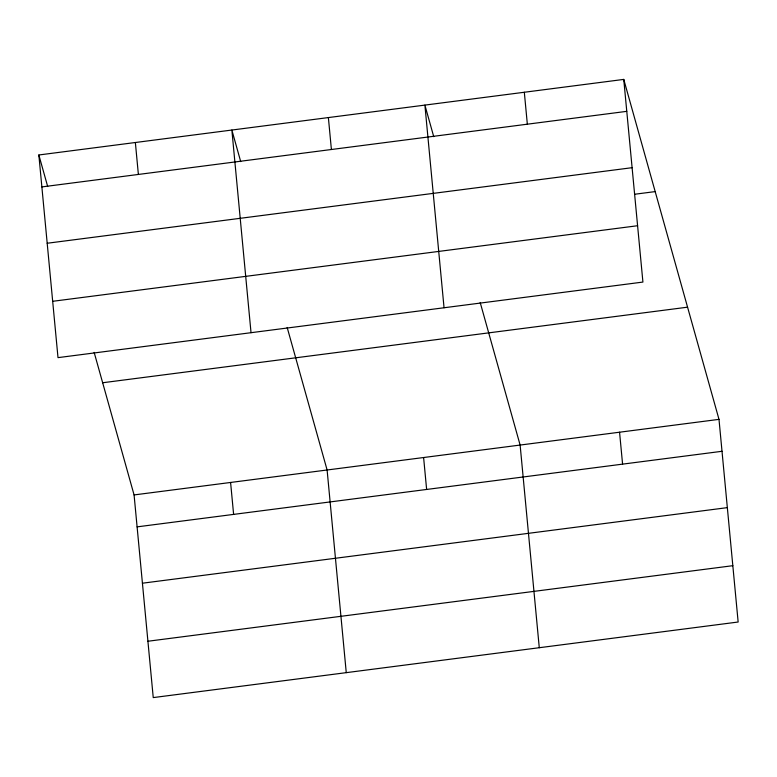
<?xml version="1.0" encoding="UTF-8"?>
<svg xmlns="http://www.w3.org/2000/svg" width="777" height="777" viewBox="0 0 777 777"><rect width="100%" height="100%" fill="white"/><g stroke="black" fill="none" stroke-linecap="round" stroke-linejoin="round"><path stroke-width="1.17" d="M623.756 79.409L642.919 282.07L58.003 357.634L38.85 154.982L623.756 79.409L718.997 419.366L738.15 622.018L153.244 697.591L134.081 494.93L94.153 352.389M41.871 186.917L626.777 111.344M47.193 243.25L632.099 167.686M634.819 194.231L655.186 191.598M52.681 301.301L637.587 225.728M102.661 382.75L687.567 307.177M134.081 494.93L718.997 419.366M137.102 526.864L722.008 451.291M142.434 583.206L727.34 507.634M147.912 641.248L732.828 565.685M433.731 136.655L424.893 105.109L444.046 307.76M480.196 302.515L520.124 445.056L539.277 647.717M240.705 161.597L231.867 130.041L251.029 332.702M287.169 327.457L327.107 469.998L346.26 672.649M38.85 154.982L47.688 186.529M619.56 432.206L622.581 464.141M524.32 92.259L527.34 124.194M423.611 457.527L426.631 489.461M328.38 117.57L331.4 149.505M230.594 482.459L233.615 514.393M135.363 142.512L138.374 174.446"/></g></svg>
